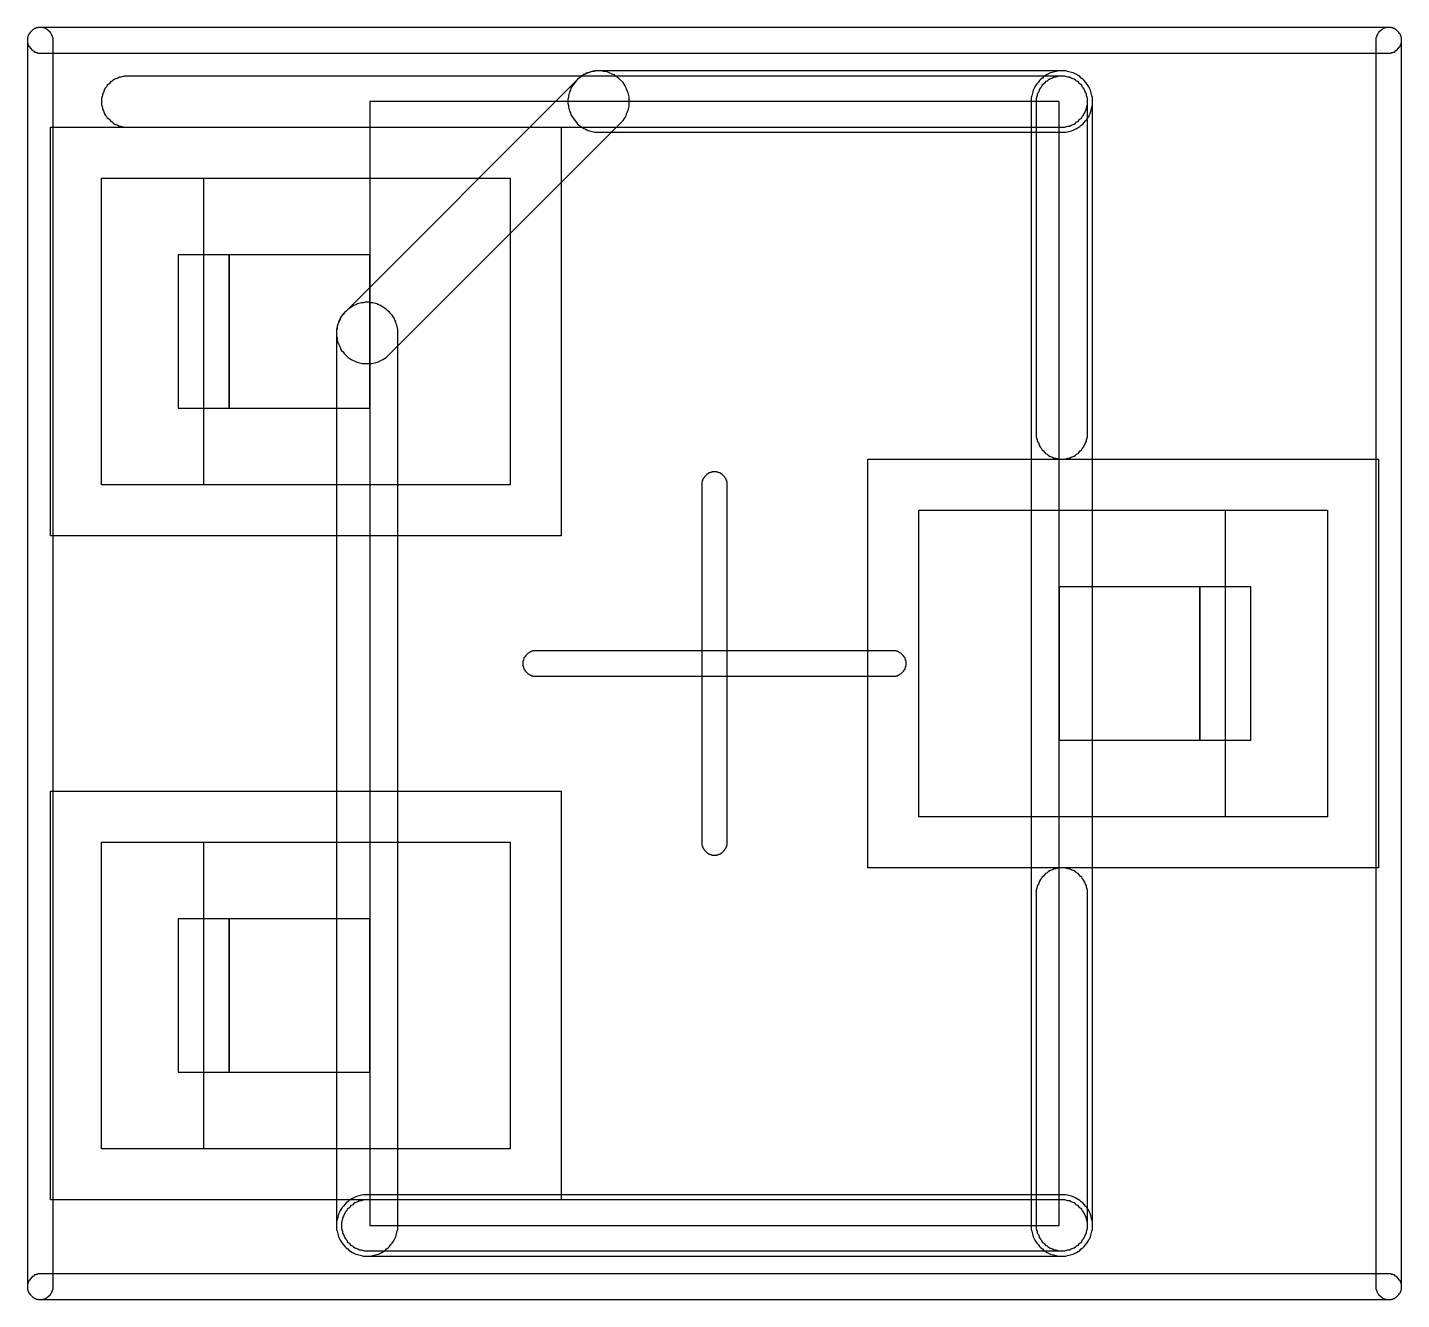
# Model space of a CAD drawing. Header units: millimetres. Extents: x -1.34 to 1.34, y -1.25 to 1.25.
import ezdxf

# ---------------------------------------------------------------- set-up
doc = ezdxf.new("R2010")
doc.units = ezdxf.units.MM
for name, color, linetype in [('Annotation', 1, 'CONTINUOUS'), ('Copper', 1, 'CONTINUOUS'), ('Default', 1, 'CONTINUOUS'), ('Docu', 1, 'CONTINUOUS'), ('KeepOut', 1, 'CONTINUOUS'), ('Leads', 1, 'CONTINUOUS'), ('Package', 1, 'CONTINUOUS'), ('SilkScreen', 1, 'CONTINUOUS'), ('SolderMask', 1, 'CONTINUOUS'), ('SolderPaste', 1, 'CONTINUOUS')]:
    doc.layers.add(name, color=color, linetype=linetype)

# ---------------------------------------------------------------- blocks, each defined once
blk = doc.blocks.new('SOT323_v4_1_Rec_Pack')
at = {"layer": 'Annotation'}
for points in [[(-0.95, 0.8), (-0.95, 0.5), (-0.675, 0.5), (-0.675, 0.8)], [(0.675, 0.15), (0.675, -0.15), (0.95, -0.15), (0.95, 0.15)], [(-0.95, -0.5), (-0.95, -0.8), (-0.675, -0.8), (-0.675, -0.5)]]:
    blk.add_lwpolyline(points, close=True, dxfattribs=at)
at = {"layer": 'Leads'}
for points in [[(-1.05, 0.8), (-1.05, 0.5), (-0.95, 0.5), (-0.95, 0.8)], [(0.95, 0.15), (0.95, -0.15), (1.05, -0.15), (1.05, 0.15)], [(-1.05, -0.5), (-1.05, -0.8), (-0.95, -0.8), (-0.95, -0.5)]]:
    blk.add_lwpolyline(points, close=True, dxfattribs=at)
at = {"layer": 'Package'}
blk.add_lwpolyline([(-0.675, 1.1), (-0.675, -1.1), (0.675, -1.1), (0.675, 1.1)], close=True, dxfattribs=at)
blk = doc.blocks.new('SOT323_v4_1_Rec')
at = {"layer": '99_1_0'}
blk.add_lwpolyline([(-1, 0.35), (-1, 0.95)], dxfattribs=at)
at = {"layer": '99_2_0'}
blk.add_lwpolyline([(-1, -0.95), (-1, -0.35)], dxfattribs=at)
at = {"layer": '99_3_0'}
blk.add_lwpolyline([(1, 0.3), (1, -0.3)], dxfattribs=at)
at = {"layer": 'Copper'}
for points in [[(-0.4, 0.95), (-0.4, 0.35), (-1.2, 0.35), (-1.2, 0.95)], [(0.4, -0.3), (0.4, 0.3), (1.2, 0.3), (1.2, -0.3)], [(-0.4, -0.35), (-0.4, -0.95), (-1.2, -0.95), (-1.2, -0.35)]]:
    blk.add_lwpolyline(points, close=True, dxfattribs=at)
at = {"layer": 'Docu'}
for points in [[(-0.179, 1.063), (-0.175, 1.069), (-0.173, 1.073), (-0.172, 1.076), (-0.17, 1.08), (-0.169, 1.083), (-0.167, 1.091), (-0.167, 1.109), (-0.169, 1.117), (-0.17, 1.12), (-0.172, 1.124), (-0.173, 1.127), (-0.175, 1.131), (-0.179, 1.137), (-0.187, 1.145), (-0.19, 1.147), (-0.193, 1.15), (-0.196, 1.152), (-0.199, 1.153), (-0.203, 1.155), (-0.206, 1.156), (-0.21, 1.158), (-0.214, 1.159), (-0.217, 1.159), (-0.221, 1.16), (-0.232, 1.16), (-0.236, 1.159), (-0.24, 1.159), (-0.243, 1.158), (-0.247, 1.156), (-0.251, 1.155), (-0.254, 1.153), (-0.257, 1.152), (-0.26, 1.15), (-0.263, 1.147), (-0.266, 1.145), (-0.725, 0.686), (-0.727, 0.683), (-0.73, 0.68), (-0.732, 0.677), (-0.733, 0.674), (-0.735, 0.671), (-0.736, 0.667), (-0.738, 0.663), (-0.739, 0.66), (-0.739, 0.656), (-0.74, 0.652), (-0.74, 0.641), (-0.739, 0.637), (-0.739, 0.634), (-0.738, 0.63), (-0.736, 0.626), (-0.735, 0.623), (-0.733, 0.619), (-0.732, 0.616), (-0.73, 0.613), (-0.727, 0.61), (-0.725, 0.607), (-0.717, 0.599), (-0.711, 0.595), (-0.707, 0.593), (-0.704, 0.592), (-0.7, 0.59), (-0.697, 0.589), (-0.689, 0.587), (-0.671, 0.587), (-0.663, 0.589), (-0.66, 0.59), (-0.656, 0.592), (-0.653, 0.593), (-0.649, 0.595), (-0.643, 0.599)], [(0.688, 1.04), (0.691, 1.041), (0.699, 1.043), (0.702, 1.044), (0.706, 1.046), (0.709, 1.047), (0.715, 1.051), (0.718, 1.054), (0.721, 1.056), (0.724, 1.059), (0.726, 1.062), (0.729, 1.065), (0.733, 1.071), (0.734, 1.074), (0.736, 1.078), (0.737, 1.081), (0.739, 1.089), (0.74, 1.092), (0.74, 1.108), (0.739, 1.111), (0.737, 1.119), (0.736, 1.122), (0.734, 1.126), (0.733, 1.129), (0.729, 1.135), (0.726, 1.138), (0.724, 1.141), (0.721, 1.144), (0.718, 1.146), (0.715, 1.149), (0.709, 1.153), (0.706, 1.154), (0.702, 1.156), (0.699, 1.157), (0.691, 1.159), (0.688, 1.16), (-0.234, 1.16), (-0.242, 1.158), (-0.245, 1.157), (-0.249, 1.156), (-0.252, 1.154), (-0.256, 1.153), (-0.262, 1.149), (-0.265, 1.146), (-0.268, 1.144), (-0.27, 1.141), (-0.273, 1.138), (-0.281, 1.126), (-0.282, 1.122), (-0.284, 1.119), (-0.286, 1.111), (-0.286, 1.108), (-0.287, 1.104), (-0.287, 1.096), (-0.286, 1.092), (-0.286, 1.089), (-0.284, 1.081), (-0.282, 1.078), (-0.281, 1.074), (-0.273, 1.062), (-0.27, 1.059), (-0.268, 1.056), (-0.265, 1.054), (-0.262, 1.051), (-0.256, 1.047), (-0.252, 1.046), (-0.249, 1.044), (-0.245, 1.043), (-0.242, 1.042), (-0.234, 1.04)], [(0.62, -1.108), (0.621, -1.111), (0.623, -1.119), (0.624, -1.122), (0.626, -1.126), (0.627, -1.129), (0.631, -1.135), (0.634, -1.138), (0.636, -1.141), (0.639, -1.144), (0.642, -1.146), (0.645, -1.149), (0.651, -1.153), (0.654, -1.154), (0.658, -1.156), (0.661, -1.157), (0.669, -1.159), (0.672, -1.16), (0.688, -1.16), (0.691, -1.159), (0.699, -1.157), (0.702, -1.156), (0.706, -1.154), (0.709, -1.153), (0.715, -1.149), (0.718, -1.146), (0.721, -1.144), (0.724, -1.141), (0.726, -1.138), (0.729, -1.135), (0.733, -1.129), (0.734, -1.126), (0.736, -1.122), (0.737, -1.119), (0.739, -1.111), (0.74, -1.108), (0.74, 1.108), (0.739, 1.111), (0.737, 1.119), (0.736, 1.122), (0.734, 1.126), (0.733, 1.129), (0.729, 1.135), (0.726, 1.138), (0.724, 1.141), (0.721, 1.144), (0.718, 1.146), (0.715, 1.149), (0.709, 1.153), (0.706, 1.154), (0.702, 1.156), (0.699, 1.157), (0.691, 1.159), (0.688, 1.16), (0.672, 1.16), (0.669, 1.159), (0.661, 1.157), (0.658, 1.156), (0.654, 1.154), (0.651, 1.153), (0.645, 1.149), (0.642, 1.146), (0.639, 1.144), (0.636, 1.141), (0.634, 1.138), (0.631, 1.135), (0.627, 1.129), (0.626, 1.126), (0.624, 1.122), (0.623, 1.119), (0.621, 1.111), (0.62, 1.108)], [(-0.62, 0.654), (-0.622, 0.662), (-0.623, 0.665), (-0.624, 0.669), (-0.626, 0.672), (-0.627, 0.676), (-0.631, 0.682), (-0.634, 0.685), (-0.636, 0.688), (-0.639, 0.69), (-0.642, 0.693), (-0.654, 0.701), (-0.658, 0.702), (-0.661, 0.704), (-0.669, 0.706), (-0.672, 0.706), (-0.676, 0.707), (-0.684, 0.707), (-0.688, 0.706), (-0.691, 0.706), (-0.699, 0.704), (-0.702, 0.702), (-0.706, 0.701), (-0.718, 0.693), (-0.721, 0.69), (-0.724, 0.688), (-0.726, 0.685), (-0.729, 0.682), (-0.733, 0.676), (-0.734, 0.672), (-0.736, 0.669), (-0.737, 0.665), (-0.738, 0.662), (-0.74, 0.654), (-0.74, -1.108), (-0.739, -1.111), (-0.737, -1.119), (-0.736, -1.122), (-0.734, -1.126), (-0.733, -1.129), (-0.729, -1.135), (-0.726, -1.138), (-0.724, -1.141), (-0.721, -1.144), (-0.718, -1.146), (-0.715, -1.149), (-0.709, -1.153), (-0.706, -1.154), (-0.702, -1.156), (-0.699, -1.157), (-0.691, -1.159), (-0.688, -1.16), (-0.672, -1.16), (-0.669, -1.159), (-0.661, -1.157), (-0.658, -1.156), (-0.654, -1.154), (-0.651, -1.153), (-0.645, -1.149), (-0.642, -1.146), (-0.639, -1.144), (-0.636, -1.141), (-0.634, -1.138), (-0.631, -1.135), (-0.627, -1.129), (-0.626, -1.126), (-0.624, -1.122), (-0.623, -1.119), (-0.621, -1.111), (-0.62, -1.108)], [(-0.688, -1.04), (-0.691, -1.041), (-0.699, -1.043), (-0.702, -1.044), (-0.706, -1.046), (-0.709, -1.047), (-0.715, -1.051), (-0.718, -1.054), (-0.721, -1.056), (-0.724, -1.059), (-0.726, -1.062), (-0.729, -1.065), (-0.733, -1.071), (-0.734, -1.074), (-0.736, -1.078), (-0.737, -1.081), (-0.739, -1.089), (-0.74, -1.092), (-0.74, -1.108), (-0.739, -1.111), (-0.737, -1.119), (-0.736, -1.122), (-0.734, -1.126), (-0.733, -1.129), (-0.729, -1.135), (-0.726, -1.138), (-0.724, -1.141), (-0.721, -1.144), (-0.718, -1.146), (-0.715, -1.149), (-0.709, -1.153), (-0.706, -1.154), (-0.702, -1.156), (-0.699, -1.157), (-0.691, -1.159), (-0.688, -1.16), (0.688, -1.16), (0.691, -1.159), (0.699, -1.157), (0.702, -1.156), (0.706, -1.154), (0.709, -1.153), (0.715, -1.149), (0.718, -1.146), (0.721, -1.144), (0.724, -1.141), (0.726, -1.138), (0.729, -1.135), (0.733, -1.129), (0.734, -1.126), (0.736, -1.122), (0.737, -1.119), (0.739, -1.111), (0.74, -1.108), (0.74, -1.092), (0.739, -1.089), (0.737, -1.081), (0.736, -1.078), (0.734, -1.074), (0.733, -1.071), (0.729, -1.065), (0.726, -1.062), (0.724, -1.059), (0.721, -1.056), (0.718, -1.054), (0.715, -1.051), (0.709, -1.047), (0.706, -1.046), (0.702, -1.044), (0.699, -1.043), (0.691, -1.041), (0.688, -1.04)]]:
    blk.add_lwpolyline(points, close=True, dxfattribs=at)
at = {"layer": 'KeepOut'}
for points in [[(1.325, 1.195), (1.326, 1.196), (1.328, 1.196), (1.329, 1.197), (1.331, 1.197), (1.333, 1.199), (1.335, 1.2), (1.34, 1.205), (1.341, 1.207), (1.343, 1.209), (1.343, 1.211), (1.344, 1.212), (1.344, 1.214), (1.345, 1.215), (1.345, 1.225), (1.344, 1.226), (1.344, 1.228), (1.343, 1.229), (1.343, 1.231), (1.341, 1.233), (1.34, 1.235), (1.335, 1.24), (1.333, 1.241), (1.331, 1.243), (1.329, 1.243), (1.328, 1.244), (1.326, 1.244), (1.325, 1.245), (-1.325, 1.245), (-1.326, 1.244), (-1.328, 1.244), (-1.329, 1.243), (-1.331, 1.243), (-1.333, 1.241), (-1.335, 1.24), (-1.34, 1.235), (-1.341, 1.233), (-1.343, 1.231), (-1.343, 1.229), (-1.344, 1.228), (-1.344, 1.226), (-1.345, 1.225), (-1.345, 1.215), (-1.344, 1.214), (-1.344, 1.212), (-1.343, 1.211), (-1.343, 1.209), (-1.341, 1.207), (-1.34, 1.205), (-1.335, 1.2), (-1.333, 1.199), (-1.331, 1.197), (-1.329, 1.197), (-1.328, 1.196), (-1.326, 1.196), (-1.325, 1.195)], [(-1.295, 1.225), (-1.296, 1.226), (-1.296, 1.228), (-1.297, 1.229), (-1.297, 1.231), (-1.299, 1.233), (-1.3, 1.235), (-1.305, 1.24), (-1.307, 1.241), (-1.309, 1.243), (-1.311, 1.243), (-1.312, 1.244), (-1.314, 1.244), (-1.315, 1.245), (-1.325, 1.245), (-1.326, 1.244), (-1.328, 1.244), (-1.329, 1.243), (-1.331, 1.243), (-1.333, 1.241), (-1.335, 1.24), (-1.34, 1.235), (-1.341, 1.233), (-1.343, 1.231), (-1.343, 1.229), (-1.344, 1.228), (-1.344, 1.226), (-1.345, 1.225), (-1.345, -1.225), (-1.344, -1.226), (-1.344, -1.228), (-1.343, -1.229), (-1.343, -1.231), (-1.341, -1.233), (-1.34, -1.235), (-1.335, -1.24), (-1.333, -1.241), (-1.331, -1.243), (-1.329, -1.243), (-1.328, -1.244), (-1.326, -1.244), (-1.325, -1.245), (-1.315, -1.245), (-1.314, -1.244), (-1.312, -1.244), (-1.311, -1.243), (-1.309, -1.243), (-1.307, -1.241), (-1.305, -1.24), (-1.3, -1.235), (-1.299, -1.233), (-1.297, -1.231), (-1.297, -1.229), (-1.296, -1.228), (-1.296, -1.226), (-1.295, -1.225)], [(1.295, -1.225), (1.296, -1.226), (1.296, -1.228), (1.297, -1.229), (1.297, -1.231), (1.299, -1.233), (1.3, -1.235), (1.305, -1.24), (1.307, -1.241), (1.309, -1.243), (1.311, -1.243), (1.312, -1.244), (1.314, -1.244), (1.315, -1.245), (1.325, -1.245), (1.326, -1.244), (1.328, -1.244), (1.329, -1.243), (1.331, -1.243), (1.333, -1.241), (1.335, -1.24), (1.34, -1.235), (1.341, -1.233), (1.343, -1.231), (1.343, -1.229), (1.344, -1.228), (1.344, -1.226), (1.345, -1.225), (1.345, 1.225), (1.344, 1.226), (1.344, 1.228), (1.343, 1.229), (1.343, 1.231), (1.341, 1.233), (1.34, 1.235), (1.335, 1.24), (1.333, 1.241), (1.331, 1.243), (1.329, 1.243), (1.328, 1.244), (1.326, 1.244), (1.325, 1.245), (1.315, 1.245), (1.314, 1.244), (1.312, 1.244), (1.311, 1.243), (1.309, 1.243), (1.307, 1.241), (1.305, 1.24), (1.3, 1.235), (1.299, 1.233), (1.297, 1.231), (1.297, 1.229), (1.296, 1.228), (1.296, 1.226), (1.295, 1.225)], [(-0.025, -0.355), (-0.024, -0.356), (-0.024, -0.358), (-0.023, -0.359), (-0.023, -0.361), (-0.021, -0.363), (-0.02, -0.365), (-0.015, -0.37), (-0.013, -0.371), (-0.011, -0.373), (-0.009, -0.373), (-0.008, -0.374), (-0.006, -0.374), (-0.005, -0.375), (0.005, -0.375), (0.006, -0.374), (0.008, -0.374), (0.009, -0.373), (0.011, -0.373), (0.013, -0.371), (0.015, -0.37), (0.02, -0.365), (0.021, -0.363), (0.023, -0.361), (0.023, -0.359), (0.024, -0.358), (0.024, -0.356), (0.025, -0.355), (0.025, 0.355), (0.024, 0.356), (0.024, 0.358), (0.023, 0.359), (0.023, 0.361), (0.021, 0.363), (0.02, 0.365), (0.015, 0.37), (0.013, 0.371), (0.011, 0.373), (0.009, 0.373), (0.008, 0.374), (0.006, 0.374), (0.005, 0.375), (-0.005, 0.375), (-0.006, 0.374), (-0.008, 0.374), (-0.009, 0.373), (-0.011, 0.373), (-0.013, 0.371), (-0.015, 0.37), (-0.02, 0.365), (-0.021, 0.363), (-0.023, 0.361), (-0.023, 0.359), (-0.024, 0.358), (-0.024, 0.356), (-0.025, 0.355)], [(-0.355, 0.025), (-0.356, 0.024), (-0.358, 0.024), (-0.359, 0.023), (-0.361, 0.023), (-0.363, 0.021), (-0.365, 0.02), (-0.37, 0.015), (-0.371, 0.013), (-0.373, 0.011), (-0.373, 0.009), (-0.374, 0.008), (-0.374, 0.006), (-0.375, 0.005), (-0.375, -0.005), (-0.374, -0.006), (-0.374, -0.008), (-0.373, -0.009), (-0.373, -0.011), (-0.371, -0.013), (-0.37, -0.015), (-0.365, -0.02), (-0.363, -0.021), (-0.361, -0.023), (-0.359, -0.023), (-0.358, -0.024), (-0.356, -0.024), (-0.355, -0.025), (0.355, -0.025), (0.356, -0.024), (0.358, -0.024), (0.359, -0.023), (0.361, -0.023), (0.363, -0.021), (0.365, -0.02), (0.37, -0.015), (0.371, -0.013), (0.373, -0.011), (0.373, -0.009), (0.374, -0.008), (0.374, -0.006), (0.375, -0.005), (0.375, 0.005), (0.374, 0.006), (0.374, 0.008), (0.373, 0.009), (0.373, 0.011), (0.371, 0.013), (0.37, 0.015), (0.365, 0.02), (0.363, 0.021), (0.361, 0.023), (0.359, 0.023), (0.358, 0.024), (0.356, 0.024), (0.355, 0.025)], [(-1.325, -1.195), (-1.326, -1.196), (-1.328, -1.196), (-1.329, -1.197), (-1.331, -1.197), (-1.333, -1.199), (-1.335, -1.2), (-1.34, -1.205), (-1.341, -1.207), (-1.343, -1.209), (-1.343, -1.211), (-1.344, -1.212), (-1.344, -1.214), (-1.345, -1.215), (-1.345, -1.225), (-1.344, -1.226), (-1.344, -1.228), (-1.343, -1.229), (-1.343, -1.231), (-1.341, -1.233), (-1.34, -1.235), (-1.335, -1.24), (-1.333, -1.241), (-1.331, -1.243), (-1.329, -1.243), (-1.328, -1.244), (-1.326, -1.244), (-1.325, -1.245), (1.325, -1.245), (1.326, -1.244), (1.328, -1.244), (1.329, -1.243), (1.331, -1.243), (1.333, -1.241), (1.335, -1.24), (1.34, -1.235), (1.341, -1.233), (1.343, -1.231), (1.343, -1.229), (1.344, -1.228), (1.344, -1.226), (1.345, -1.225), (1.345, -1.215), (1.344, -1.214), (1.344, -1.212), (1.343, -1.211), (1.343, -1.209), (1.341, -1.207), (1.34, -1.205), (1.335, -1.2), (1.333, -1.199), (1.331, -1.197), (1.329, -1.197), (1.328, -1.196), (1.326, -1.196), (1.325, -1.195)]]:
    blk.add_lwpolyline(points, close=True, dxfattribs=at)
at = {"layer": 'SilkScreen'}
for points in [[(0.686, 1.05), (0.692, 1.052), (0.695, 1.052), (0.698, 1.054), (0.704, 1.056), (0.707, 1.058), (0.709, 1.06), (0.712, 1.061), (0.714, 1.064), (0.716, 1.066), (0.719, 1.068), (0.72, 1.071), (0.722, 1.073), (0.724, 1.076), (0.726, 1.082), (0.728, 1.085), (0.728, 1.088), (0.73, 1.094), (0.73, 1.106), (0.728, 1.112), (0.728, 1.115), (0.726, 1.118), (0.724, 1.124), (0.722, 1.127), (0.72, 1.129), (0.719, 1.132), (0.716, 1.134), (0.714, 1.136), (0.712, 1.139), (0.709, 1.14), (0.707, 1.142), (0.704, 1.144), (0.698, 1.146), (0.695, 1.148), (0.692, 1.148), (0.686, 1.15), (-1.156, 1.15), (-1.162, 1.148), (-1.165, 1.148), (-1.168, 1.146), (-1.174, 1.144), (-1.177, 1.142), (-1.179, 1.14), (-1.182, 1.139), (-1.184, 1.136), (-1.186, 1.134), (-1.189, 1.132), (-1.19, 1.129), (-1.192, 1.127), (-1.194, 1.124), (-1.196, 1.118), (-1.198, 1.115), (-1.198, 1.112), (-1.2, 1.106), (-1.2, 1.094), (-1.198, 1.088), (-1.198, 1.085), (-1.196, 1.082), (-1.194, 1.076), (-1.192, 1.073), (-1.19, 1.071), (-1.189, 1.068), (-1.186, 1.066), (-1.184, 1.064), (-1.182, 1.061), (-1.179, 1.06), (-1.177, 1.058), (-1.174, 1.056), (-1.168, 1.054), (-1.165, 1.052), (-1.162, 1.052), (-1.156, 1.05)], [(0.63, 0.444), (0.632, 0.438), (0.632, 0.435), (0.634, 0.432), (0.636, 0.426), (0.638, 0.423), (0.64, 0.421), (0.641, 0.418), (0.644, 0.416), (0.646, 0.414), (0.648, 0.411), (0.651, 0.41), (0.653, 0.408), (0.656, 0.406), (0.662, 0.404), (0.665, 0.402), (0.668, 0.402), (0.674, 0.4), (0.686, 0.4), (0.692, 0.402), (0.695, 0.402), (0.698, 0.404), (0.704, 0.406), (0.707, 0.408), (0.709, 0.41), (0.712, 0.411), (0.714, 0.414), (0.716, 0.416), (0.719, 0.418), (0.72, 0.421), (0.722, 0.423), (0.724, 0.426), (0.726, 0.432), (0.728, 0.435), (0.728, 0.438), (0.73, 0.444), (0.73, 1.106), (0.728, 1.112), (0.728, 1.115), (0.726, 1.118), (0.724, 1.124), (0.722, 1.127), (0.72, 1.129), (0.719, 1.132), (0.716, 1.134), (0.714, 1.136), (0.712, 1.139), (0.709, 1.14), (0.707, 1.142), (0.704, 1.144), (0.698, 1.146), (0.695, 1.148), (0.692, 1.148), (0.686, 1.15), (0.674, 1.15), (0.668, 1.148), (0.665, 1.148), (0.662, 1.146), (0.656, 1.144), (0.653, 1.142), (0.651, 1.14), (0.648, 1.139), (0.646, 1.136), (0.644, 1.134), (0.641, 1.132), (0.64, 1.129), (0.638, 1.127), (0.636, 1.124), (0.634, 1.118), (0.632, 1.115), (0.632, 1.112), (0.63, 1.106)], [(0.73, -0.444), (0.728, -0.438), (0.728, -0.435), (0.726, -0.432), (0.724, -0.426), (0.722, -0.423), (0.72, -0.421), (0.719, -0.418), (0.716, -0.416), (0.714, -0.414), (0.712, -0.411), (0.709, -0.41), (0.707, -0.408), (0.704, -0.406), (0.698, -0.404), (0.695, -0.402), (0.692, -0.402), (0.686, -0.4), (0.674, -0.4), (0.668, -0.402), (0.665, -0.402), (0.662, -0.404), (0.656, -0.406), (0.653, -0.408), (0.651, -0.41), (0.648, -0.411), (0.646, -0.414), (0.644, -0.416), (0.641, -0.418), (0.64, -0.421), (0.638, -0.423), (0.636, -0.426), (0.634, -0.432), (0.632, -0.435), (0.632, -0.438), (0.63, -0.444), (0.63, -1.106), (0.632, -1.112), (0.632, -1.115), (0.634, -1.118), (0.636, -1.124), (0.638, -1.127), (0.64, -1.129), (0.641, -1.132), (0.644, -1.134), (0.646, -1.136), (0.648, -1.139), (0.651, -1.14), (0.653, -1.142), (0.656, -1.144), (0.662, -1.146), (0.665, -1.148), (0.668, -1.148), (0.674, -1.15), (0.686, -1.15), (0.692, -1.148), (0.695, -1.148), (0.698, -1.146), (0.704, -1.144), (0.707, -1.142), (0.709, -1.14), (0.712, -1.139), (0.714, -1.136), (0.716, -1.134), (0.719, -1.132), (0.72, -1.129), (0.722, -1.127), (0.724, -1.124), (0.726, -1.118), (0.728, -1.115), (0.728, -1.112), (0.73, -1.106)], [(0.686, -1.15), (0.692, -1.148), (0.695, -1.148), (0.698, -1.146), (0.704, -1.144), (0.707, -1.142), (0.709, -1.14), (0.712, -1.139), (0.714, -1.136), (0.716, -1.134), (0.719, -1.132), (0.72, -1.129), (0.722, -1.127), (0.724, -1.124), (0.726, -1.118), (0.728, -1.115), (0.728, -1.112), (0.73, -1.106), (0.73, -1.094), (0.728, -1.088), (0.728, -1.085), (0.726, -1.082), (0.724, -1.076), (0.722, -1.073), (0.72, -1.071), (0.719, -1.068), (0.716, -1.066), (0.714, -1.064), (0.712, -1.061), (0.709, -1.06), (0.707, -1.058), (0.704, -1.056), (0.698, -1.054), (0.695, -1.052), (0.692, -1.052), (0.686, -1.05), (-0.686, -1.05), (-0.692, -1.052), (-0.695, -1.052), (-0.698, -1.054), (-0.704, -1.056), (-0.707, -1.058), (-0.709, -1.06), (-0.712, -1.061), (-0.714, -1.064), (-0.716, -1.066), (-0.719, -1.068), (-0.72, -1.071), (-0.722, -1.073), (-0.724, -1.076), (-0.726, -1.082), (-0.728, -1.085), (-0.728, -1.088), (-0.73, -1.094), (-0.73, -1.106), (-0.728, -1.112), (-0.728, -1.115), (-0.726, -1.118), (-0.724, -1.124), (-0.722, -1.127), (-0.72, -1.129), (-0.719, -1.132), (-0.716, -1.134), (-0.714, -1.136), (-0.712, -1.139), (-0.709, -1.14), (-0.707, -1.142), (-0.704, -1.144), (-0.698, -1.146), (-0.695, -1.148), (-0.692, -1.148), (-0.686, -1.15)]]:
    blk.add_lwpolyline(points, close=True, dxfattribs=at)
at = {"layer": 'SolderMask'}
for points in [[(-0.3, 1.05), (-0.3, 0.25), (-1.3, 0.25), (-1.3, 1.05)], [(0.3, -0.4), (0.3, 0.4), (1.3, 0.4), (1.3, -0.4)], [(-0.3, -0.25), (-0.3, -1.05), (-1.3, -1.05), (-1.3, -0.25)]]:
    blk.add_lwpolyline(points, close=True, dxfattribs=at)
at = {"layer": 'SolderPaste'}
for points in [[(-0.4, 0.95), (-0.4, 0.35), (-1.2, 0.35), (-1.2, 0.95)], [(0.4, -0.3), (0.4, 0.3), (1.2, 0.3), (1.2, -0.3)], [(-0.4, -0.35), (-0.4, -0.95), (-1.2, -0.95), (-1.2, -0.35)]]:
    blk.add_lwpolyline(points, close=True, dxfattribs=at)
at = {"layer": 'Default'}
blk.add_blockref('SOT323_v4_1_Rec_Pack', (0, 0), dxfattribs=at)

msp = doc.modelspace()

# ---------------------------------------------------------------- block references
at = {"layer": 'Default'}
msp.add_blockref('SOT323_v4_1_Rec', (0, 0), dxfattribs=at)

doc.saveas('drawing.dxf')
